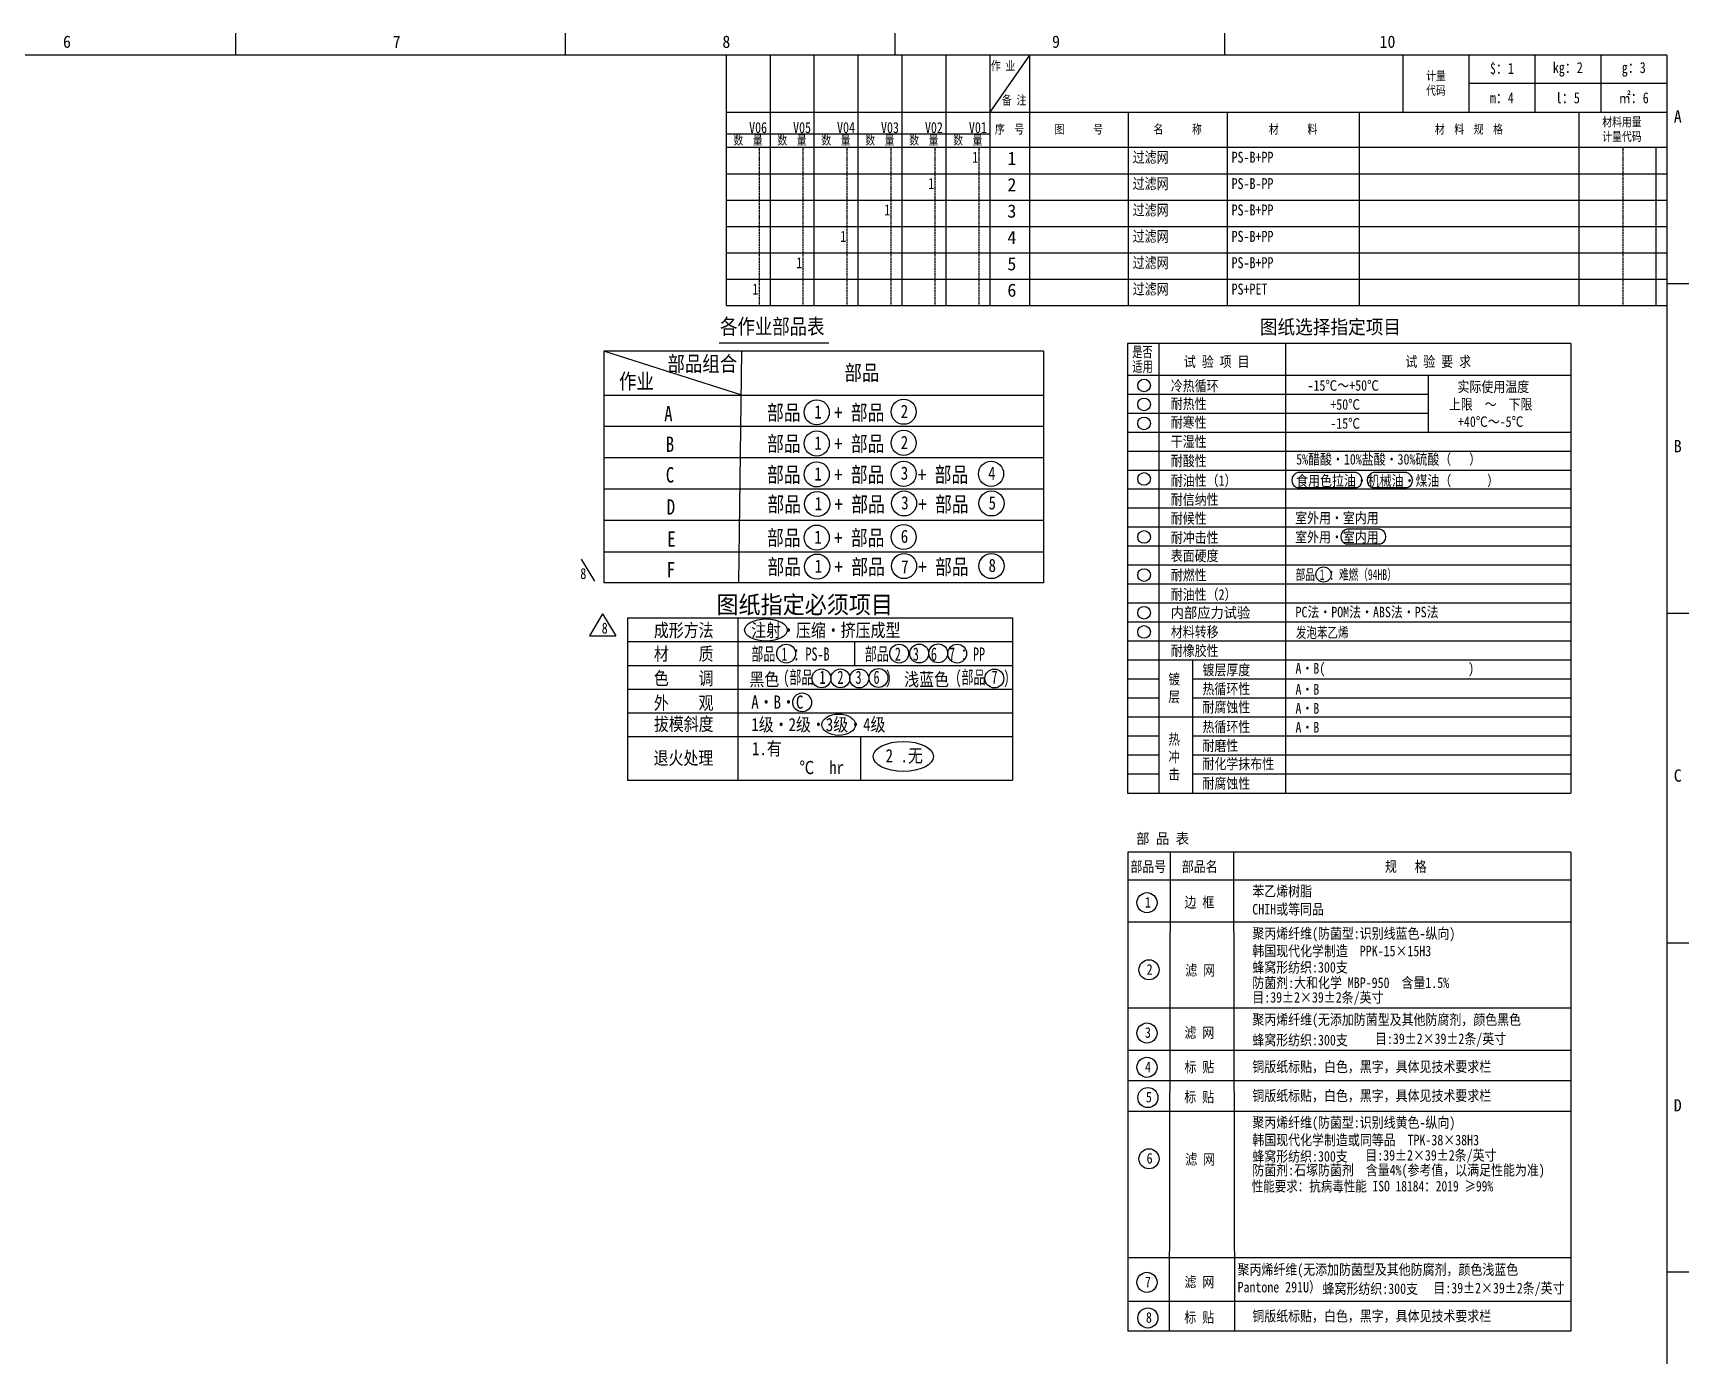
# Model space of a CAD drawing. Extents: x 641 to 1467, y 11 to 605.
# Drawn here: x 1090.7 to 1467.4, y 288.8 to 589.9 of the extents above; entities that cross this region are included whole.
import ezdxf

# ---------------------------------------------------------------- set-up
doc = ezdxf.new("R2010")
doc.units = 0
doc.header["$MEASUREMENT"] = 0
doc.linetypes.add('DASHED', pattern=[0.75, 0.5, -0.25])
doc.layers.get('0').update_dxf_attribs({"linetype": 'CONTINUOUS'})
for name, color, linetype in [('HHEBOM_Layer', 7, 'CONTINUOUS'), ('HHLayerBG', 7, 'CONTINUOUS'), ('HHLayerMingxilan', 7, 'CONTINUOUS'), ('M1-1', 2, 'CONTINUOUS'), ('M21-1', 2, 'CONTINUOUS'), ('M21-2', 2, 'CONTINUOUS'), ('M80-2', 7, 'CONTINUOUS'), ('M9-2', 2, 'CONTINUOUS')]:
    doc.layers.add(name, color=color, linetype=linetype)
doc.styles.add('CHN', font='')
doc.styles.add('FS2312', font='', dxfattribs={"width": 0.8})
doc.styles.add('HANKAKU', font='')
doc.styles.get("Standard").update_dxf_attribs({"font": ''})
doc.styles.get('CHN').set_extended_font_data('SimSun')
doc.styles.get('FS2312').set_extended_font_data('SimSun')
doc.styles.get('HANKAKU').set_extended_font_data('SimSun')
doc.styles.get('Standard').set_extended_font_data('SimSun')

# ---------------------------------------------------------------- blocks, each defined once
blk = doc.blocks.new('EBOMTable')
at = {"layer": 'HHEBOM_Layer', "color": 154}
for p, q in [((-154, 0), (-154, -13)), ((-154, 0), (-154, -13)), ((-145, 0), (-154, -13)), ((-154, 0), (-154, -13)), ((-145, 0), (-145, -13)), ((-145, 0), (-145, -13)), ((-60, 0), (-60, -13)), ((-45, 0), (-45, -13)), ((-30, 0), (-30, -13)), ((-15, 0), (-15, -13)), ((0, 0), (0, -13)), ((0, -6.5), (-45, -6.5)), ((-154, -13), (0, -13)), ((-154, -13), (-154, -21)), ((-145, -13), (-145, -21)), ((-122.5, -13), (-122.5, -21)), ((-100, -13), (-100, -21)), ((-70, -13), (-70, -21)), ((-20, -13), (-20, -21)), ((0, -13), (0, -21)), ((0, -21), (-154, -21))]:
    blk.add_line(p, q, dxfattribs=at)
at = {"layer": 'HHEBOM_Layer', "lineweight": 0, "attachment_point": 5, "style": 'FS2312'}
for s, insert, char_height, width in [('{\\C154;作 业}', (-150.97, -2.56), 2, 7.9013), ('{\\f宋体|b0|i0|c134|p2;\\C154;计量\\P代码}', (-52.5, -6.5), 2, 15), ('{\\f宋体|b0|i0|c134|p2;\\C154;$：1}', (-37.5, -3.25), 2.5, 15), ('{\\f宋体|b0|i0|c134|p2;\\C154;kg：2}', (-22.5, -3.25), 2.5, 15), ('{\\f宋体|b0|i0|c134|p2;\\C154;g：3}', (-7.5, -3.25), 2.5, 15), ('{\\C154;备 注}', (-148.44, -10.38), 2, 15), ('{\\f宋体|b0|i0|c134|p2;\\C154;m：4}', (-37.5, -9.75), 2.5, 15), ('{\\f宋体|b0|i0|c134|p2;\\C154;l：5}', (-22.5, -9.75), 2.5, 15), ('{\\f宋体|b0|i0|c134|p2;\\C154;㎡：6}', (-7.5, -9.75), 2.5, 15), ('{\\f宋体|b0|i0|c134|p2;\\C154;材料用量\\P计量代码}', (-10.2, -17.01), 2, 15), ('{\\f宋体|b0|i0|c134|p2;\\C154;序  号}', (-149.5, -17), 2, 15), ('{\\f宋体|b0|i0|c134|p2;\\C154;图      号}', (-133.75, -17), 2, 15), ('{\\f宋体|b0|i0|c134|p2;\\C154;名      称}', (-111.25, -17), 2, 15), ('{\\f宋体|b0|i0|c134|p2;\\C154;材      料}', (-85, -17), 2, 15), ('{\\f宋体|b0|i0|c134|p2;\\C154;材  料  规  格}', (-45, -17), 2, 20.3719)]:
    blk.add_mtext(s, dxfattribs=dict(at, insert=insert, char_height=char_height, width=width))
blk = doc.blocks.new('Process')
at = {"layer": 'HHEBOM_Layer', "color": 154}
for p, q in [((-10, 0), (-10, -21)), ((0, 0), (0, -21)), ((-10, -13), (0, -13)), ((0, -18), (-10, -18)), ((0, -21), (-10, -21))]:
    blk.add_line(p, q, dxfattribs=at)
at = {"layer": 'HHEBOM_Layer', "lineweight": 0, "insert": (-5, -19.5), "char_height": 2, "width": 15, "attachment_point": 5, "style": 'FS2312'}
blk.add_mtext('{\\f宋体|b0|i0|c134|p2;\\C154;数  量}', dxfattribs=at)

msp = doc.modelspace()

# ---------------------------------------------------------------- linework, layer by layer
at = {"color": 114, "linetype": 'Continuous', "ltscale": 0.1}
for q in [(661.3217, 584.8585), (1462.3217, 30.8585)]:
    msp.add_line((1462.3217, 584.8585), q, dxfattribs=at)
at = {"layer": 'HHLayerBG', "color": 154, "linetype": 'Continuous', "ltscale": 0.1}
for p, q in [((1215.3623, 470.1278), (1218.3623, 465.1278)), ((1220.2503, 457.7122), (1217.2503, 452.7122)), ((1220.2503, 457.7122), (1223.2503, 452.7122)), ((1217.2503, 452.7122), (1223.2503, 452.7122))]:
    msp.add_line(p, q, dxfattribs=at)
at = {"layer": 'HHLayerMingxilan', "color": 154, "linetype": 'Continuous', "ltscale": 0.1}
for p, q in [((1248.3217, 563.8585), (1248.3217, 527.8585)), ((1258.3217, 563.8585), (1258.3217, 527.8585)), ((1268.3217, 563.8585), (1268.3217, 527.8585)), ((1278.3217, 563.8585), (1278.3217, 527.8585)), ((1288.3217, 563.8585), (1288.3217, 527.8585)), ((1298.3217, 563.8585), (1298.3217, 527.8585)), ((1339.8217, 563.8585), (1339.8217, 527.8585)), ((1362.3217, 563.8585), (1362.3217, 527.8585)), ((1392.3217, 563.8585), (1392.3217, 527.8585)), ((1442.3217, 563.8585), (1442.3217, 527.8585)), ((1459.8217, 563.8585), (1459.8217, 527.8585)), ((1462.3217, 563.8585), (1462.3217, 527.8585)), ((1248.3217, 557.8585), (1462.3217, 557.8585)), ((1248.3217, 551.8585), (1462.3217, 551.8585)), ((1248.3217, 545.8585), (1462.3217, 545.8585)), ((1248.3217, 539.8585), (1462.3217, 539.8585)), ((1248.3217, 533.8585), (1462.3217, 533.8585)), ((1248.3217, 527.8585), (1462.3217, 527.8585))]:
    msp.add_line(p, q, dxfattribs=at)
at = {"layer": 'HHLayerMingxilan', "color": 3, "linetype": 'DASHED', "ltscale": 0.1}
for p, q in [((1255.8217, 563.8585), (1255.8217, 527.8585)), ((1265.8217, 563.8585), (1265.8217, 527.8585)), ((1275.8217, 563.8585), (1275.8217, 527.8585)), ((1285.8217, 563.8585), (1285.8217, 527.8585)), ((1295.8217, 563.8585), (1295.8217, 527.8585)), ((1305.8217, 563.8585), (1305.8217, 527.8585)), ((1452.3217, 563.8585), (1452.3217, 527.8585))]:
    msp.add_line(p, q, dxfattribs=at)
at = {"layer": 'HHLayerMingxilan', "color": 114, "linetype": 'Continuous', "ltscale": 0.1}
for p, q in [((1308.3217, 563.8585), (1308.3217, 527.8585)), ((1317.3217, 563.8585), (1317.3217, 527.8585))]:
    msp.add_line(p, q, dxfattribs=at)
at = {"layer": 'M1-1', "color": 2}
for p, q in [((1320.5537, 517.4792), (1220.5537, 517.4792)), ((1220.5537, 517.4792), (1220.5537, 464.7238)), ((1271.7015, 519.3236), (1246.7639, 519.3236)), ((1320.5537, 517.4792), (1320.5537, 464.7238)), ((1320.5537, 464.7238), (1220.5537, 464.7238))]:
    msp.add_line(p, q, dxfattribs=at)
at = {"layer": 'M21-1', "color": 2}
for p, q in [((1339.6707, 519.2346), (1339.6707, 416.8649)), ((1440.4707, 519.2346), (1339.6707, 519.2346)), ((1440.4707, 519.2346), (1440.4707, 416.8649)), ((1225.901, 456.7726), (1225.901, 419.8726)), ((1225.901, 456.7726), (1313.4596, 456.7726)), ((1313.4596, 456.7726), (1313.4596, 419.8726)), ((1225.901, 419.8726), (1313.4596, 419.8726)), ((1339.6707, 416.8649), (1440.4707, 416.8649)), ((1440.4707, 403.4861), (1339.7372, 403.4861)), ((1339.7372, 403.4861), (1339.7372, 294.4762)), ((1440.4707, 403.4861), (1440.4707, 294.4762)), ((1440.4707, 294.4762), (1339.7372, 294.4762))]:
    msp.add_line(p, q, dxfattribs=at)
at = {"layer": 'M21-1', "color": 154}
for p, q in [((1346.8707, 416.8649), (1346.8707, 519.2346)), ((1375.6707, 416.8649), (1375.6707, 519.2346)), ((1339.6707, 512.0346), (1440.4707, 512.0346)), ((1408.0707, 512.0346), (1408.0707, 499.0746)), ((1339.6707, 507.7146), (1408.0707, 507.7146)), ((1339.6707, 503.3946), (1408.0707, 503.3946)), ((1339.6707, 499.0746), (1440.4707, 499.0746)), ((1339.6707, 494.7546), (1440.4707, 494.7546)), ((1339.6707, 490.4346), (1440.4707, 490.4346)), ((1391.6357, 489.8586), (1378.4175, 489.8586)), ((1403.1165, 489.8586), (1395.5569, 489.8586)), ((1339.6707, 486.1146), (1440.4707, 486.1146)), ((1391.6357, 486.3532), (1378.4191, 486.3532)), ((1403.1165, 486.3532), (1395.5585, 486.3532)), ((1339.6707, 481.7946), (1440.4707, 481.7946)), ((1339.6707, 477.4746), (1440.4707, 477.4746)), ((1397.0368, 476.9568), (1389.5542, 476.9568)), ((1339.6707, 473.1546), (1440.4707, 473.1546)), ((1397.0368, 473.5455), (1389.4979, 473.5455)), ((1339.6707, 468.8346), (1440.4707, 468.8346)), ((1339.6707, 464.5146), (1440.4707, 464.5146)), ((1339.6707, 460.1946), (1440.4707, 460.1946)), ((1251.101, 419.8726), (1251.101, 456.7726)), ((1339.6707, 455.8746), (1440.4707, 455.8746)), ((1225.901, 451.3726), (1313.4596, 451.3726)), ((1277.5137, 451.3726), (1277.5137, 445.9726)), ((1339.6707, 451.5546), (1440.4707, 451.5546)), ((1225.901, 445.9726), (1313.4596, 445.9726)), ((1339.6707, 447.2346), (1440.4707, 447.2346)), ((1354.4017, 447.2346), (1354.4017, 416.8649)), ((1339.6707, 442.9146), (1346.8707, 442.9146)), ((1354.4017, 442.9146), (1440.4707, 442.9146)), ((1225.901, 440.5726), (1313.4596, 440.5726)), ((1339.6707, 438.5946), (1346.8707, 438.5946)), ((1354.4017, 438.5946), (1440.4707, 438.5946)), ((1225.901, 435.1726), (1313.4596, 435.1726)), ((1339.6707, 434.2746), (1440.4707, 434.2746)), ((1225.901, 429.7726), (1313.4596, 429.7726)), ((1279.001, 419.8726), (1279.001, 429.7726)), ((1339.6707, 429.9546), (1346.8707, 429.9546)), ((1354.4017, 429.9546), (1440.4707, 429.9546)), ((1339.6707, 425.6346), (1346.8707, 425.6346)), ((1354.4017, 425.6346), (1440.4707, 425.6346)), ((1339.6707, 421.3146), (1346.8707, 421.3146)), ((1354.4017, 421.3146), (1440.4707, 421.3146)), ((1349.3372, 403.4861), (1349.1374, 294.4762)), ((1363.7372, 403.4861), (1363.9691, 294.4762)), ((1440.4707, 397.0861), (1339.7372, 397.0861)), ((1440.4707, 387.5718), (1339.7372, 387.5718)), ((1440.4707, 367.9632), (1339.7372, 367.9632)), ((1440.4707, 358.3522), (1339.7372, 358.3522)), ((1440.4707, 351.4536), (1339.7372, 351.4536)), ((1339.7372, 344.5576), (1440.4707, 344.5576)), ((1339.7372, 311.2235), (1440.4707, 311.2235)), ((1339.7372, 301.2991), (1440.4707, 301.2991))]:
    msp.add_line(p, q, dxfattribs=at)
at = {"layer": 'M21-1', "color": 2}
for centre, radius in [((1343.4355, 509.6705), 1.44), ((1268.955, 503.5552), 2.8581), ((1288.7272, 503.6879), 2.8581), ((1343.4355, 505.3505), 1.44), ((1343.4355, 501.0305), 1.44), ((1268.955, 496.4726), 2.8581), ((1288.7272, 496.6053), 2.8581), ((1268.955, 489.4404), 2.8581), ((1288.7272, 489.5731), 2.8581), ((1308.6053, 489.5731), 2.8581), ((1343.4355, 488.4043), 1.44), ((1269.0539, 482.6948), 2.8581), ((1288.8261, 482.8275), 2.8581), ((1308.7043, 482.8275), 2.8581), ((1268.955, 475.054), 2.8581), ((1288.7272, 475.1867), 2.8581), ((1343.4355, 475.2074), 1.44), ((1269.0539, 468.4477), 2.8581), ((1288.8261, 468.5804), 2.8581), ((1308.7043, 468.5804), 2.8581), ((1343.4355, 466.5387), 1.44), ((1384.239, 466.6582), 1.7182), ((1343.4355, 457.9408), 1.44), ((1343.4355, 453.5787), 1.44), ((1261.9871, 448.6535), 2.1477), ((1287.7143, 448.6535), 2.1477), ((1292.2583, 448.6669), 2.1477), ((1296.5972, 448.7185), 2.1477), ((1300.9128, 448.6481), 2.1477), ((1270.0297, 443.0151), 2.1477), ((1274.3252, 443.0151), 2.1477), ((1278.6202, 443.0018), 2.1477), ((1282.9944, 443.1025), 2.1477), ((1309.3603, 442.993), 2.1477), ((1344.0776, 391.9751), 2.2865), ((1344.5372, 376.7036), 2.2865), ((1344.0776, 362.3114), 2.2865), ((1344.0776, 354.5086), 2.2865), ((1344.2945, 347.6176), 2.2865), ((1344.5372, 333.6894), 2.2865), ((1344.0776, 305.5717), 2.2865), ((1344.2945, 297.4631), 2.2865)]:
    msp.add_circle(centre, radius, dxfattribs=at)
at = {"layer": 'M21-1', "color": 154}
msp.add_circle((1265.6279, 437.5492), 2.1477, dxfattribs=at)
for centre, radius, start, end in [((1378.8424, 488.1061), 1.8033, 103.575641, 256.424359), ((1391.2126, 488.1059), 1.8031, 283.570254, 76.429746), ((1395.9818, 488.1061), 1.8033, 103.575641, 256.424359), ((1402.6934, 488.1059), 1.8031, 283.570254, 76.429746), ((1389.9112, 475.2414), 1.7443, 102.180494, 256.464218), ((1396.6745, 475.2458), 1.739, 282.047452, 77.952548)]:
    msp.add_arc(centre, radius, start, end, dxfattribs=at)
for centre, major_axis, ratio in [((1257.4176, 454.0259), (4.863, 0), 0.51820016), ((1273.9423, 432.4646), (3.8273, 0), 0.63744733), ((1288.6559, 425.2426), (6.876, 0), 0.49696917)]:
    msp.add_ellipse(centre, major_axis=major_axis, ratio=ratio, dxfattribs=at)
at = {"layer": 'M80-2', "color": 2}
for p, q in [((1136.8217, 584.8585), (1136.8217, 589.8585)), ((1211.8217, 584.8585), (1211.8217, 589.8585)), ((1286.8217, 584.8585), (1286.8217, 589.8585)), ((1361.8217, 584.8585), (1361.8217, 589.8585)), ((1462.3217, 532.8585), (1467.3217, 532.8585)), ((1462.3217, 457.8585), (1467.3217, 457.8585)), ((1462.3217, 382.8585), (1467.3217, 382.8585)), ((1467.3615, 307.8585), (1462.3217, 307.8585))]:
    msp.add_line(p, q, dxfattribs=at)
at = {"layer": 'M9-2', "color": 154}
for p, q in [((1251.9139, 507.4792), (1220.5537, 517.4792)), ((1251.2296, 464.7238), (1251.9139, 517.4792)), ((1220.5537, 507.4792), (1320.5537, 507.4792)), ((1320.5537, 500.3521), (1220.5537, 500.3521)), ((1320.5537, 493.225), (1220.5537, 493.225)), ((1320.5537, 486.0979), (1220.5537, 486.0979)), ((1320.5536, 478.9709), (1220.5536, 478.9709)), ((1220.5537, 471.8509), (1320.5537, 471.8509))]:
    msp.add_line(p, q, dxfattribs=at)

# ---------------------------------------------------------------- block references
at = {"layer": 'HHLayerMingxilan', "color": 4}
for name, p in [('Process', (1258.3217, 584.8585)), ('Process', (1268.3217, 584.8585)), ('Process', (1278.3217, 584.8585)), ('Process', (1288.3217, 584.8585)), ('Process', (1298.3217, 584.8585)), ('Process', (1308.3217, 584.8585)), ('EBOMTable', (1462.3217, 584.8585))]:
    msp.add_blockref(name, p, dxfattribs=at)

# ---------------------------------------------------------------- texts
at = {"color": 4, "insert": (1367.9023, 328.6659), "char_height": 2.4, "width": 64.468683, "attachment_point": 1, "style": 'FS2312'}
msp.add_mtext('{\\C2;性能要求：抗病毒性能 ISO 18184：2019 ≥99%}', dxfattribs=at)
at = {"layer": 'HHLayerBG', "color": 2, "char_height": 2.5, "width": 4.2, "attachment_point": 1, "style": 'FS2312'}
for insert in [(1215.1623, 468.1278), (1220.0503, 455.7122)]:
    msp.add_mtext('\\fSimSun;8', dxfattribs=dict(at, insert=insert))
at = {"layer": 'HHLayerMingxilan', "color": 2, "attachment_point": 1}
for s, insert, char_height, width, style in [('V06', (1253.5717, 569.6085), 2.5, 10, 'FS2312'), ('V05', (1263.5717, 569.6085), 2.5, 10, 'FS2312'), ('V04', (1273.5717, 569.6085), 2.5, 10, 'FS2312'), ('V03', (1283.5717, 569.6085), 2.5, 10, 'FS2312'), ('V02', (1293.5717, 569.6085), 2.5, 10, 'FS2312'), ('V01', (1303.5717, 569.6085), 2.5, 10, 'FS2312'), ('\\fSimSun;1', (1304.3217, 562.8585), 2.5, 5, 'FS2312'), ('\\fSimSun;1', (1312.3217, 562.8585), 3, 9, 'HANKAKU'), ('\\fSimSun;过滤网', (1340.8217, 562.8585), 2.5, 22.5, 'FS2312'), ('\\fSimSun;PS-B+PP', (1363.3217, 562.8585), 2.5, 30, 'FS2312'), ('\\fSimSun;1', (1294.3217, 556.8585), 2.5, 5, 'FS2312'), ('\\fSimSun;2', (1312.3217, 556.8585), 3, 9, 'HANKAKU'), ('\\fSimSun;过滤网', (1340.8217, 556.8585), 2.5, 22.5, 'FS2312'), ('\\fSimSun;PS-B-PP', (1363.3217, 556.8585), 2.5, 30, 'FS2312'), ('\\fSimSun;1', (1284.3217, 550.8585), 2.5, 5, 'FS2312'), ('\\fSimSun;3', (1312.3217, 550.8585), 3, 9, 'HANKAKU'), ('\\fSimSun;过滤网', (1340.8217, 550.8585), 2.5, 22.5, 'FS2312'), ('\\fSimSun;PS-B+PP', (1363.3217, 550.8585), 2.5, 30, 'FS2312'), ('\\fSimSun;1', (1274.3217, 544.8585), 2.5, 5, 'FS2312'), ('\\fSimSun;4', (1312.3217, 544.8585), 3, 9, 'HANKAKU'), ('\\fSimSun;过滤网', (1340.8217, 544.8585), 2.5, 22.5, 'FS2312'), ('\\fSimSun;PS-B+PP', (1363.3217, 544.8585), 2.5, 30, 'FS2312'), ('\\fSimSun;1', (1264.3217, 538.8585), 2.5, 5, 'FS2312'), ('\\fSimSun;5', (1312.3217, 538.8585), 3, 9, 'HANKAKU'), ('\\fSimSun;过滤网', (1340.8217, 538.8585), 2.5, 22.5, 'FS2312'), ('\\fSimSun;PS-B+PP', (1363.3217, 538.8585), 2.5, 30, 'FS2312'), ('\\fSimSun;1', (1254.3217, 532.8585), 2.5, 5, 'FS2312'), ('\\fSimSun;6', (1312.3217, 532.8585), 3, 9, 'HANKAKU'), ('\\fSimSun;过滤网', (1340.8217, 532.8585), 2.5, 22.5, 'FS2312'), ('\\fSimSun;PS+PET', (1363.3217, 532.8585), 2.5, 30, 'FS2312')]:
    msp.add_mtext(s, dxfattribs=dict(at, insert=insert, char_height=char_height, width=width, style=style))
at = {"layer": 'M21-1', "color": 2, "attachment_point": 7}
for s, insert, char_height, style in [('\\W0.92;{\\H1.333x;图纸选择指定项目}', (1369.7595, 521.0278), 2.4, 'CHN'), ('\\W0.71;是否', (1340.7236, 515.8329), 2.4, 'CHN'), ('\\W0.83;试 验 项 目', (1352.4707, 513.6346), 2.4, 'CHN'), ('\\W0.83;试 验 要 求', (1402.8707, 513.6346), 2.4, 'CHN'), ('\\W0.71;适用', (1340.772, 512.4926), 2.4, 'CHN'), ('\\W0.83;冷热循环', (1349.5027, 508.1), 2.4, 'CHN'), ('\\W0.83;-15℃～+50℃', (1380.6011, 508.4346), 2.4, 'CHN'), ('\\W0.83;实际使用温度', (1414.7269, 507.9071), 2.4, 'CHN'), ('\\W0.83;1', (1268.3877, 502.1555), 3, 'CHN'), ('\\W0.83;2', (1288.0621, 502.2882), 3, 'CHN'), ('\\W0.83;耐热性', (1349.5027, 504.0572), 2.4, 'FS2312'), ('\\W0.83;+50℃', (1385.7892, 504.1146), 2.4, 'CHN'), ('\\W0.83;上限  ～  下限', (1412.7674, 503.9071), 2.4, 'CHN'), ('\\W0.83;耐寒性', (1349.5027, 499.7981), 2.4, 'CHN'), ('\\W0.83;-15℃', (1385.7892, 499.7946), 2.4, 'CHN'), ('\\W0.83;+40℃～-5℃', (1414.8273, 500.2073), 2.4, 'CHN'), ('\\W0.83;1', (1268.3877, 495.0729), 3, 'CHN'), ('\\W0.83;2', (1288.0621, 495.2056), 3, 'CHN'), ('\\W0.83;干湿性', (1349.5027, 495.4376), 2.4, 'CHN'), ('\\W0.83;耐酸性', (1349.5027, 491.0567), 2.4, 'CHN'), ('\\W0.83;5%醋酸·10%盐酸·30%硫酸（   ）', (1378.0214, 491.3632), 2.4, 'CHN'), ('\\W0.83;1', (1268.3877, 488.0407), 3, 'CHN'), ('{\\W0.83;3}', (1288.0621, 488.1734), 3, 'CHN'), ('{\\W0.83;4}', (1307.9403, 488.1734), 3, 'CHN'), ('\\W0.83;耐油性（1） ', (1349.5027, 486.5188), 2.4, 'CHN'), ('\\W0.83;食用色拉油·机械油·煤油（      ）', (1378.0214, 486.4944), 2.4, 'CHN'), ('\\W0.83;1', (1268.4866, 481.2951), 3, 'CHN'), ('{\\W0.83;3}', (1288.1611, 481.4278), 3, 'CHN'), ('{\\W0.83;5}', (1308.0392, 481.4278), 3, 'CHN'), ('\\W0.83;耐信纳性', (1349.5027, 482.2517), 2.4, 'CHN'), ('\\W0.83;耐候性', (1349.5027, 477.9546), 2.4, 'CHN'), ('\\W0.83;室外用·室内用', (1377.7835, 478.0483), 2.4, 'CHN'), ('\\W0.83;1', (1268.3877, 473.6543), 3, 'CHN'), ('{\\W0.83;6}', (1288.0621, 473.787), 3, 'CHN'), ('\\W0.83;耐冲击性', (1349.5027, 473.5943), 2.4, 'CHN'), ('\\W0.83;室外用·室内用', (1377.7835, 473.6974), 2.4, 'CHN'), ('\\W0.83;表面硬度', (1349.5027, 469.4433), 2.4, 'CHN'), ('\\W0.83;1', (1268.4866, 467.048), 3, 'CHN'), ('{\\W0.83;7}', (1288.1611, 466.9217), 3, 'CHN'), ('{\\W0.83;8}', (1308.0392, 467.1807), 3, 'CHN'), ('\\W0.83;耐燃性', (1349.5027, 465.076), 2.4, 'CHN'), ('\\W0.83;耐油性（2） ', (1349.5027, 460.5988), 2.4, 'CHN'), ('\\W0.83;PC法·POM法·ABS法·PS法', (1377.8692, 456.6522), 2.4, 'CHN'), ('\\W0.92;内部应力试验', (1349.5027, 456.482), 2.4, 'CHN'), ('\\W0.83;材料转移', (1349.5027, 452.1112), 2.4, 'CHN'), ('\\W0.83;耐橡胶性', (1349.5027, 447.8497), 2.4, 'FS2312'), ('\\W0.83;镀层厚度', (1356.7027, 443.4565), 2.4, 'CHN'), ('镀\\P层', (1348.9647, 437.3537), 2.4, 'FS2312'), ('\\W0.83;热循环性', (1356.7027, 439.1358), 2.4, 'CHN'), ('\\W0.83;A·B', (1377.8637, 439.3146), 2.4, 'CHN'), ('\\W0.83;耐腐蚀性', (1356.7027, 434.9849), 2.4, 'CHN'), ('\\W0.83;A·B', (1377.8637, 434.9946), 2.4, 'CHN'), ('\\W0.83;热循环性', (1356.7027, 430.5094), 2.4, 'CHN'), ('热\\P冲\\P击', (1348.9647, 419.7052), 2.4, 'FS2312'), ('\\W0.83;A·B', (1377.8637, 430.6746), 2.4, 'CHN'), ('\\W0.83;耐磨性', (1356.7027, 426.2503), 2.4, 'CHN'), ('\\W0.83;耐化学抹布性', (1356.7027, 422.1078), 2.4, 'CHN'), ('\\W0.83;耐腐蚀性', (1356.7027, 417.6393), 2.4, 'CHN'), ('{\\W0.92;部 品 表}', (1341.6225, 405.097), 2.4, 'CHN'), ('\\W0.83;部品号', (1340.3071, 398.7282), 2.4, 'CHN'), ('\\W0.83;部品名 ', (1352.0113, 398.7282), 2.4, 'CHN'), ('\\W0.83;规   格 ', (1398.2142, 398.7282), 2.4, 'CHN'), ('\\W0.83;苯乙烯树脂', (1368.0445, 393.1432), 2.4, 'CHN'), ('\\W0.83;1', (1343.6238, 390.8554), 2.4, 'CHN'), ('\\W0.83;边 框 ', (1352.6168, 390.5917), 2.4, 'CHN'), ('{\\W0.83;CHIH或等同品}', (1368.0445, 389.0231), 2.4, 'CHN'), ('\\W0.83;聚丙烯纤维(防菌型:识别线蓝色-纵向)', (1368.0445, 383.1356), 2.4, 'CHN'), ('\\W0.83;韩国现代化学制造  PPK-15×15H3', (1368.0445, 379.5078), 2.4, 'CHN'), ('\\W0.83;2', (1344.0052, 375.5838), 2.4, 'CHN'), ('\\W0.83;滤 网', (1352.7995, 375.1138), 2.4, 'CHN'), ('\\W0.83;蜂窝形纺织:300支', (1368.0445, 375.7892), 2.4, 'CHN'), ('\\W0.83;防菌剂:大和化学 MBP-950  含量1.5%', (1368.0445, 372.2915), 2.4, 'CHN'), ('\\W0.83;目:39±2×39±2条/英寸', (1368.0445, 368.651), 2.4, 'CHN'), ('{\\W0.83;聚丙烯纤维(无添加防菌型及其他防腐剂，颜色黑色}', (1368.0445, 363.527), 2.4, 'CHN'), ('{\\W0.83;3}', (1343.6238, 361.1916), 2.4, 'CHN'), ('{\\W0.83;滤 网 }', (1352.6168, 360.928), 2.4, 'CHN'), ('\\W0.83;蜂窝形纺织:300支', (1368.0445, 359.2412), 2.4, 'CHN'), ('\\W0.83;目:39±2×39±2条/英寸', (1395.9453, 359.229), 2.4, 'CHN'), ('{\\W0.83;4}', (1343.6238, 353.3889), 2.4, 'CHN'), ('{\\W0.83;标 贴 }', (1352.6168, 353.1252), 2.4, 'CHN'), ('{\\W0.83;铜版纸标贴，白色，黑字，具体见技术要求栏}', (1368.0445, 353.1023), 2.4, 'CHN'), ('{\\W0.83;5}', (1343.8407, 346.4978), 2.4, 'CHN'), ('{\\W0.83;标 贴 }', (1352.5632, 346.3095), 2.4, 'CHN'), ('{\\W0.83;铜版纸标贴，白色，黑字，具体见技术要求栏}', (1368.0427, 346.5033), 2.4, 'CHN'), ('{\\W0.83;聚丙烯纤维(防菌型:识别线黄色-纵向)}', (1368.0445, 340.1214), 2.4, 'CHN'), ('{\\W0.83;韩国现代化学制造或同等品  TPK-38×38H3}', (1368.0445, 336.4936), 2.4, 'CHN'), ('\\W0.83;蜂窝形纺织:300支', (1368.0445, 332.7751), 2.4, 'CHN'), ('\\W0.83;目:39±2×39±2条/英寸', (1393.7504, 332.7071), 2.4, 'CHN'), ('{\\W0.83;6}', (1344.0052, 332.5696), 2.4, 'CHN'), ('\\W0.83;滤 网', (1352.7995, 332.0997), 2.4, 'CHN'), ('{\\W0.83;防菌剂:石塚防菌剂  含量4%(参考值，以满足性能为准)}', (1368.0445, 329.2773), 2.4, 'CHN'), ('{\\W0.83;聚丙烯纤维(无添加防菌型及其他防腐剂，颜色浅蓝色\\PPantone 291U）}', (1364.6833, 302.9755), 2.4, 'CHN'), ('{\\W0.83;7}', (1343.6238, 304.4519), 2.4, 'CHN'), ('{\\W0.83;滤 网 }', (1352.6168, 304.1883), 2.4, 'CHN'), ('\\W0.83;蜂窝形纺织:300支', (1384.019, 302.6559), 2.4, 'CHN'), ('\\W0.83;目:39±2×39±2条/英寸', (1409.2305, 302.4893), 2.4, 'CHN'), ('{\\W0.83;8}', (1343.8407, 296.3434), 2.4, 'CHN'), ('{\\W0.83;标 贴 }', (1352.5632, 296.155), 2.4, 'CHN'), ('{\\W0.83;铜版纸标贴，白色，黑字，具体见技术要求栏}', (1368.0427, 296.3488), 2.4, 'CHN')]:
    msp.add_mtext(s, dxfattribs=dict(at, insert=insert, char_height=char_height, style=style))
at = {"layer": 'M21-1', "color": 1, "attachment_point": 7}
for s, insert, char_height in [('\\W0.67;{\\C2;部品 1 ：难燃（94HB\\fSimSun|b0|i0|c134|p32;）}', (1377.8989, 465.1163), 2.4), ('\\W0.73;{\\C2;发泡苯乙烯}', (1377.9733, 451.984), 2.399904), ('\\W0.67;{\\C2;部品 1 ：PS-B}', (1254.062, 446.7261), 3), ('{\\W0.67;\\C2;部品 2  3  6  7 ：PP}', (1279.8779, 446.7261), 3), ('\\W0.83;{\\C2;黑色}', (1253.6325, 440.9522), 3), ('{\\W0.67;\\C2;(部品 1  2  3  6 )}', (1261.35, 440.969), 3), ('{\\W0.83;\\C2;浅蓝色}', (1288.8594, 440.9522), 3), ('{\\W0.67;\\C2;(部品 7 )}', (1300.4949, 440.969), 3)]:
    msp.add_mtext(s, dxfattribs=dict(at, insert=insert, char_height=char_height))
at = {"layer": 'M21-1', "color": 2, "attachment_point": 7}
for s, insert, char_height in [('\\W0.92;{\\H1.333x;图纸指定必须项目}', (1246.146, 457.3338), 3), ('\\W0.83;成形方法', (1231.901, 452.1086), 3), ('\\W0.83;注射·压缩·挤压成型', (1254.0511, 452.1086), 3), ('\\W0.83;材 \u3000 质', (1231.9021, 446.7782), 3), ('\\W0.83;色\u3000  调', (1231.9021, 441.2159), 3), ('\\W0.83;A·B(                        )', (1377.8637, 443.4636), 2.4), ('\\W0.83;外\u3000\u3000观', (1231.9021, 435.6095), 3), ('\\W0.83;拔模斜度', (1231.9021, 430.7849), 3), ('\\W0.83;退火处理', (1231.8488, 423.0527), 3), ('\\W0.83;1.有', (1254.2143, 425.2127), 3), ('\\W0.83;2 .无', (1284.6196, 423.5775), 3)]:
    msp.add_mtext(s, dxfattribs=dict(at, insert=insert, char_height=char_height))
at = {"layer": 'M21-2', "color": 2, "char_height": 3, "attachment_point": 7}
for s, insert in [('\\W0.83;A·B·C', (1254.062, 436.0726)), ('\\W0.83;1级·2级·3级·4级', (1254.062, 430.6726)), ('\\W0.83;℃  hr', (1265.0137, 421.1875))]:
    msp.add_mtext(s, dxfattribs=dict(at, insert=insert))
at = {"layer": 'M80-2', "color": 154, "char_height": 2.8, "attachment_point": 7, "style": 'HANKAKU'}
for s, insert in [('{\\W0.95;6}', (1097.4867, 586.4585)), ('{\\W0.95;7}', (1172.4867, 586.4585)), ('{\\W0.95;8}', (1247.4867, 586.4585)), ('{\\W0.95;9}', (1322.4867, 586.4585)), ('{\\W0.95;10}', (1396.9867, 586.4585)), ('{\\W0.95;A}', (1463.9217, 569.4585)), ('{\\W0.95;B}', (1463.9217, 494.4585)), ('{\\W0.95;C}', (1463.9217, 419.4585)), ('{\\W0.95;D}', (1463.9217, 344.4585))]:
    msp.add_mtext(s, dxfattribs=dict(at, insert=insert))
at = {"layer": 'M9-2', "char_height": 3.5, "attachment_point": 7, "style": 'FS2312'}
for s, insert in [('{\\W0.83;\\C2;各作业部品表}', (1246.9514, 520.9482)), ('{\\W0.83;\\C2;部品组合}', (1235.0004, 512.4792)), ('{\\W0.83;\\C2;作业}', (1223.9757, 508.4792)), ('{\\W0.83;\\C2;部品}', (1275.2599, 510.4397)), ('{\\C2;A}', (1234.2583, 501.509)), ('{\\C2;部品    + 部品}', (1257.645, 501.37)), ('{\\C2;B}', (1234.615, 494.557)), ('{\\C2;部品    + 部品}', (1257.645, 494.2875)), ('{\\C2;C}', (1234.615, 487.5248)), ('{\\C2;部品    + 部品    + 部品}', (1257.645, 487.2552)), ('{\\C2;D}', (1234.8421, 480.2757)), ('{\\C2;部品    + 部品    + 部品}', (1257.7439, 480.5096)), ('{\\C2;E}', (1234.9682, 473.0077)), ('{\\C2;部品    + 部品}', (1257.645, 472.8688)), ('{\\C2;部品    + 部品    + 部品}', (1257.7439, 466.2626))]:
    msp.add_mtext(s, dxfattribs=dict(at, insert=insert))
at = {"layer": 'M9-2', "insert": (1234.8421, 466.0286), "char_height": 3.5, "width": 4.028404, "attachment_point": 7, "style": 'FS2312'}
msp.add_mtext('{\\C2;F}', dxfattribs=at)

doc.saveas('drawing.dxf')
